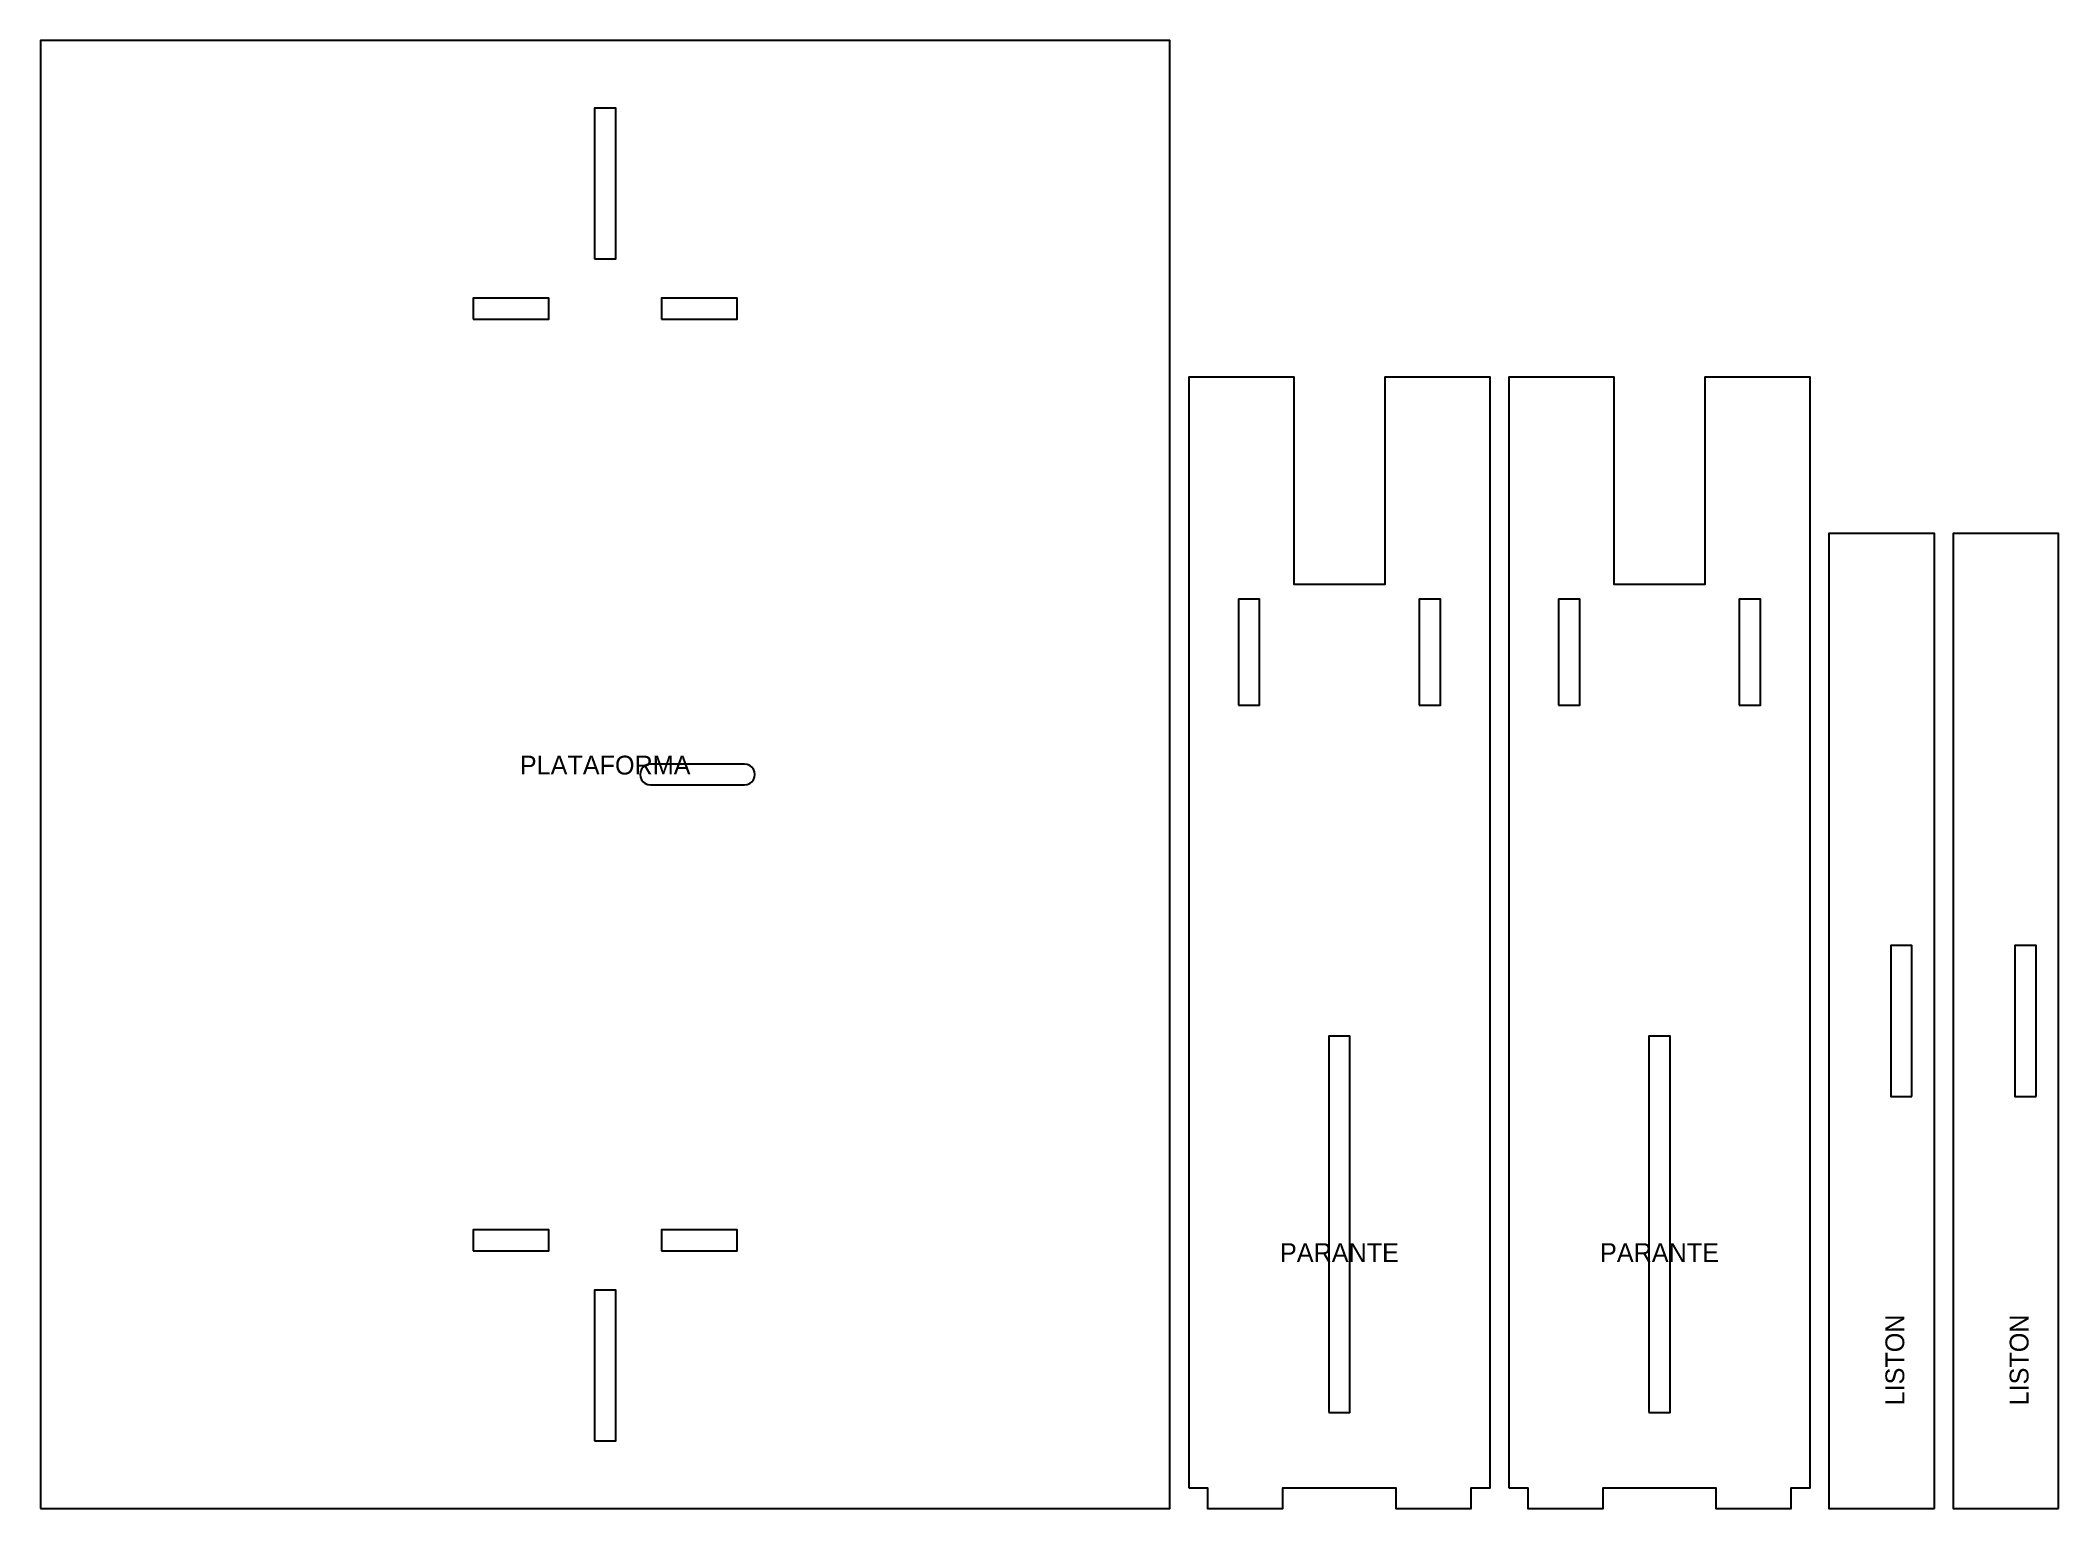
# Model space of a CAD drawing. Header units: millimetres. Extents: x 5 to 541, y 5 to 395.
import ezdxf
from ezdxf.enums import TextEntityAlignment as Align

# ---------------------------------------------------------------- set-up
doc = ezdxf.new("R2010")
doc.units = ezdxf.units.MM

msp = doc.modelspace()

# ---------------------------------------------------------------- linework, layer by layer
at = {"layer": 'CORTE', "color": 1}
for points in [[(5, 5), (305, 5), (305, 395), (5, 395)], [(152.2, 337), (157.8, 337), (157.8, 377), (152.2, 377)], [(119.95, 320.95), (140.05, 320.95), (140.05, 326.55), (119.95, 326.55)], [(169.95, 320.95), (190.05, 320.95), (190.05, 326.55), (169.95, 326.55)], [(310, 10.5), (315, 10.5), (315, 5), (335, 5), (335, 10.5), (365, 10.5), (365, 5), (385, 5), (385, 10.5), (390, 10.5), (390, 305.5), (362.05, 305.5), (362.05, 250.5), (337.95, 250.5), (337.95, 305.5), (310, 305.5)], [(395, 10.5), (400, 10.5), (400, 5), (420, 5), (420, 10.5), (450, 10.5), (450, 5), (470, 5), (470, 10.5), (475, 10.5), (475, 305.5), (447.05, 305.5), (447.05, 250.5), (422.95, 250.5), (422.95, 305.5), (395, 305.5)], [(508, 5), (508, 264), (480, 264), (480, 5)], [(541, 5), (541, 264), (513, 264), (513, 5)], [(323.2, 218.45), (328.8, 218.45), (328.8, 246.55), (323.2, 246.55)], [(371.2, 218.45), (376.8, 218.45), (376.8, 246.55), (371.2, 246.55)], [(408.2, 218.45), (413.8, 218.45), (413.8, 246.55), (408.2, 246.55)], [(456.2, 218.45), (461.8, 218.45), (461.8, 246.55), (456.2, 246.55)], [(192, 197.25), (192.7118, 197.3437), (193.375, 197.6184), (193.9445, 198.0555), (194.3816, 198.625), (194.6563, 199.2882), (194.75, 200), (194.6563, 200.7118), (194.3816, 201.375), (193.9445, 201.9445), (193.375, 202.3816), (192.7118, 202.6563), (192, 202.75), (167, 202.75), (166.2882, 202.6563), (165.625, 202.3816), (165.0555, 201.9445), (164.6184, 201.375), (164.3437, 200.7118), (164.25, 200), (164.3437, 199.2882), (164.6184, 198.625), (165.0555, 198.0555), (165.625, 197.6184), (166.2882, 197.3437), (167, 197.25)], [(502, 114.45), (502, 154.55), (496.4, 154.55), (496.4, 114.45)], [(535, 114.45), (535, 154.55), (529.4, 154.55), (529.4, 114.45)], [(347.2, 30.5), (352.8, 30.5), (352.8, 130.5), (347.2, 130.5)], [(432.2, 30.5), (437.8, 30.5), (437.8, 130.5), (432.2, 130.5)], [(119.95, 73.45), (140.05, 73.45), (140.05, 79.05), (119.95, 79.05)], [(169.95, 73.45), (190.05, 73.45), (190.05, 79.05), (169.95, 79.05)], [(152.2, 23), (157.8, 23), (157.8, 63), (152.2, 63)]]:
    msp.add_lwpolyline(points, close=True, dxfattribs=at)

# ---------------------------------------------------------------- texts
at = {"layer": 'GRABADO', "color": 5}
for s, p in [('PLATAFORMA', (155, 200)), ('PARANTE', (350, 70.5)), ('PARANTE', (435, 70.5))]:
    msp.add_text(s, height=5, dxfattribs=at).set_placement(p, align=Align.CENTER)
for p in [(500, 44.5), (533, 44.5)]:
    msp.add_text('LISTON', height=5, rotation=90, dxfattribs=at).set_placement(p, align=Align.CENTER)

doc.saveas('drawing.dxf')
